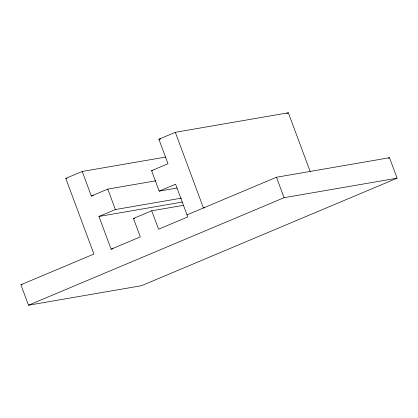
<?xml version="1.0" encoding="UTF-8"?>
<svg xmlns="http://www.w3.org/2000/svg" width="418" height="418" viewBox="0 0 418 418"><rect width="100%" height="100%" fill="white"/><g stroke="black" fill="none" stroke-linecap="round" stroke-linejoin="round"><path stroke-width="0.63" d="M187.018 214.878L276.465 177.248L389.498 157.727L397.1 178.178L141.535 285.698L28.502 305.213L20.9 284.762L93.919 254.045L65.783 178.381L82.21 171.469L165.7 157.053M177.164 188.011L159.18 191.115L151.577 170.664L168.005 163.757L158.877 139.215L175.309 132.302L288.336 112.787L310.125 171.364M286.581 113.529L288.336 112.787M82.21 171.469L91.333 196.011L107.766 189.098L155.93 180.78M113.032 248.846L111.11 249.175L98.941 216.461L115.368 209.549L181.516 198.127M159.18 191.115L175.607 184.202L187.776 216.921L158.568 229.21L151.724 210.808L133.473 218.483L140.317 236.891L111.11 249.175M28.502 305.213L284.068 197.693L397.1 178.178M388.296 158.234L389.498 157.727M158.877 139.215L160.805 138.88M65.783 178.381L67.063 178.162M151.577 170.664L152.857 170.445M91.333 196.011L93.261 195.676M98.941 216.461L182.431 202.046M151.724 210.808L183.836 205.259M133.473 218.483L134.753 218.264M204.731 207.741L203.446 207.965L175.309 132.302M20.9 284.762L22.185 284.543M276.465 177.248L284.068 197.693M107.766 189.098L115.368 209.549"/></g></svg>
